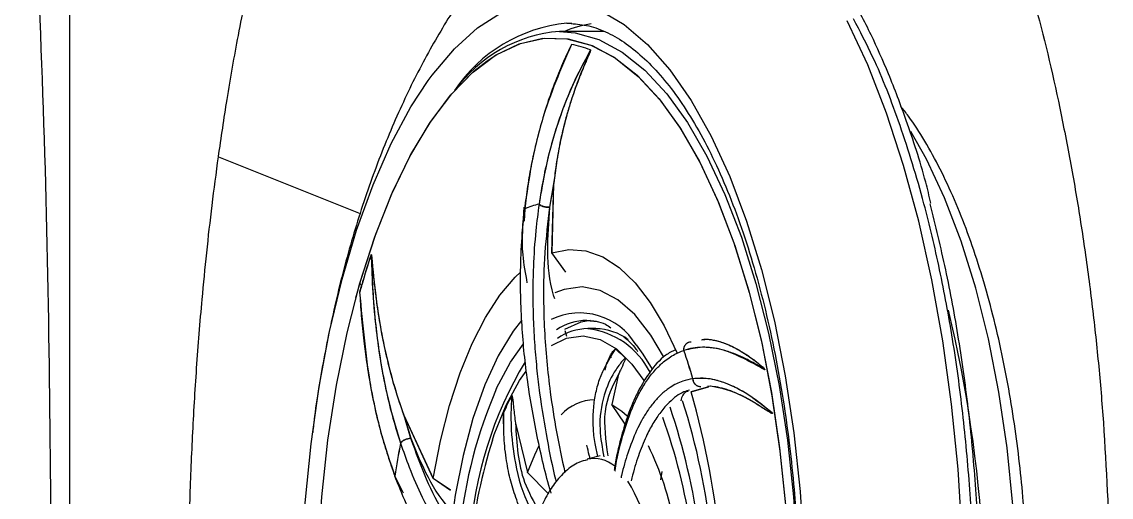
# Model space of a CAD drawing. Header units: inches. Extents: x 2 to 87, y 6 to 129.
# Drawn here: x 74.495 to 77.076, y 65.821 to 66.948 of the extents above; entities that cross this region are included whole.
import ezdxf

# ---------------------------------------------------------------- set-up
doc = ezdxf.new("R2010")
doc.units = ezdxf.units.IN
doc.header["$MEASUREMENT"] = 0
doc.layers.add('1', color=4, linetype='Continuous')

# ---------------------------------------------------------------- blocks, each defined once
blk = doc.blocks.new('2026 STRIDE')
at = {"layer": '1', "color": 3}
for p, q in [((73.4538, 45.8357), (73.4652, 45.8354)), ((73.5409, 45.816), (73.436, 45.816)), ((73.5409, 45.816), (73.436, 45.816)), ((72.6282, 45.5185), (72.964, 45.3839)), ((73.4227, 45.4568), (73.4128, 45.399)), ((73.4225, 45.455), (73.413, 45.399)), ((73.4185, 45.2911), (73.4227, 45.4568)), ((73.4225, 45.455), (73.4185, 45.2911)), ((73.3538, 45.3953), (73.3528, 45.3663)), ((73.4512, 45.2456), (73.4185, 45.2911)), ((73.4453, 45.2543), (73.4185, 45.2911)), ((73.5013, 45.1309), (73.5253, 45.1285)), ((73.4487, 45.1072), (73.4532, 45.0932)), ((73.5224, 45.1113), (73.5035, 45.1113)), ((73.5464, 45.0224), (73.5435, 45.0133)), ((73.5552, 45.0439), (73.5592, 45.0439)), ((73.5765, 45.0038), (73.5604, 44.9316)), ((73.7892, 44.9733), (73.7483, 44.9615)), ((73.7483, 44.9615), (73.7893, 44.9731)), ((73.7946, 44.9746), (73.787, 44.9743)), ((73.5918, 44.8847), (73.5604, 44.9316)), ((73.1372, 44.7558), (73.0664, 44.9084)), ((73.0664, 44.9084), (73.0836, 44.8514)), ((73.0671, 44.9066), (73.1372, 44.7558)), ((73.0671, 44.9066), (73.0838, 44.8514)), ((73.3319, 44.8872), (73.3603, 44.7705)), ((73.5325, 44.8098), (73.5022, 44.8017)), ((73.0465, 44.7618), (73.0657, 44.722)), ((73.4098, 44.7204), (73.3603, 44.7705)), ((73.6766, 44.7526), (73.6798, 44.7728)), ((73.1783, 44.7273), (73.1372, 44.7558)), ((73.1784, 44.7281), (73.1372, 44.7558))]:
    blk.add_line(p, q, dxfattribs=at)
at = {"layer": '1', "color": 3, "flags": 128}
for points in [[(74.2308, 43.287), (74.2691, 43.4147), (74.3027, 43.55), (74.3314, 43.6921), (74.3549, 43.8397), (74.3731, 43.9918), (74.3858, 44.1472), (74.393, 44.3047), (74.3945, 44.4631), (74.3903, 44.6213), (74.3806, 44.778), (74.3653, 44.932), (74.3446, 45.0821), (74.3187, 45.2273), (74.2877, 45.3663), (74.2518, 45.4982), (74.2114, 45.622), (74.1668, 45.7366), (74.1183, 45.8413)], [(73.1254, 45.6995), (73.1344, 45.7119), (73.1872, 45.7745), (73.2422, 45.8243), (73.299, 45.8605)], [(73.5322, 45.8659), (73.5892, 45.8323), (73.6446, 45.7851), (73.6979, 45.7248), (73.7485, 45.6521), (73.7959, 45.5675), (73.8397, 45.472), (73.8795, 45.3663), (73.9149, 45.2517), (73.9456, 45.129), (73.9711, 44.9996), (73.9914, 44.8647), (74.0062, 44.7256), (74.0153, 44.5835), (74.0188, 44.44), (74.0164, 44.2963), (74.0084, 44.1539), (73.9947, 44.0141), (73.9754, 43.8783), (73.9509, 43.7477), (73.9212, 43.6237), (73.8867, 43.5074)], [(73.2322, 45.7201), (73.2848, 45.7594), (73.3405, 45.7865), (73.3971, 45.7996), (73.4539, 45.7987), (73.5104, 45.7836), (73.5659, 45.7546), (73.62, 45.712), (73.6721, 45.6562), (73.7215, 45.5878), (73.7679, 45.5074), (73.8108, 45.416), (73.8496, 45.3144), (73.8841, 45.2037), (73.9138, 45.085), (73.9385, 44.9596), (73.9578, 44.8287), (73.9717, 44.6936)], [(73.2653, 45.7464), (73.288, 45.7613), (73.3438, 45.7876), (73.4004, 45.7999), (73.4572, 45.7982), (73.5136, 45.7823), (73.5691, 45.7525), (73.6231, 45.7092), (73.675, 45.6526), (73.7243, 45.5835), (73.7705, 45.5025), (73.8131, 45.4104), (73.8517, 45.3083), (73.8859, 45.1971), (73.9154, 45.078), (73.9397, 44.9522), (73.9588, 44.821), (73.9723, 44.6857)], [(73.436, 45.816), (73.4736, 45.8129), (73.5298, 45.7968), (73.585, 45.7671), (73.6387, 45.7241), (73.6904, 45.6682), (73.7396, 45.5999), (73.7857, 45.52), (73.8284, 45.4292), (73.8672, 45.3284), (73.9017, 45.2187), (73.9316, 45.101), (73.9565, 44.9767), (73.9763, 44.8469), (73.9907, 44.713), (73.9996, 44.5761)], [(73.436, 45.816), (73.4736, 45.8129), (73.5298, 45.7968), (73.585, 45.7671), (73.6387, 45.7241), (73.6904, 45.6682), (73.7396, 45.5999), (73.7857, 45.52), (73.8284, 45.4292), (73.8672, 45.3284), (73.9017, 45.2187), (73.9316, 45.101), (73.9565, 44.9767), (73.9763, 44.8469), (73.9907, 44.713), (73.9996, 44.5761)], [(72.9538, 45.1842), (72.9655, 45.2259), (73.0008, 45.3349), (73.0405, 45.4346), (73.0841, 45.524), (73.1311, 45.6021), (73.1811, 45.6681), (73.2336, 45.7214), (73.2653, 45.7464)], [(72.9636, 45.2194), (72.9987, 45.3289), (73.0381, 45.4292), (73.0814, 45.5191), (73.1283, 45.5979), (73.1782, 45.6646), (73.2305, 45.7186), (73.2322, 45.7201)], [(73.1542, 43.1153), (73.1443, 43.1276), (73.0937, 43.2004), (73.0463, 43.2849), (73.0025, 43.3805), (72.9627, 43.4861), (72.9273, 43.6008), (72.8967, 43.7234), (72.8711, 43.8528), (72.8508, 43.9877), (72.836, 44.1269), (72.8269, 44.2689), (72.8235, 44.4124), (72.8258, 44.5561), (72.8338, 44.6985), (72.8476, 44.8383), (72.8668, 44.9742), (72.8914, 45.1047), (72.9211, 45.2287), (72.9555, 45.345), (72.9945, 45.4525), (73.0376, 45.55), (73.0844, 45.6368), (73.1254, 45.6995)], [(74.2622, 43.2582), (74.2994, 43.3221), (74.3431, 43.4128), (74.3828, 43.5138), (74.4182, 43.6242), (74.4488, 43.7428), (74.4744, 43.8684), (74.4946, 43.9997), (74.5094, 44.1353), (74.5184, 44.2738), (74.5217, 44.414), (74.5192, 44.5542), (74.5109, 44.693), (74.497, 44.8291), (74.4775, 44.9611), (74.4526, 45.0875), (74.4227, 45.2071), (74.3879, 45.3187), (74.3488, 45.4211), (74.3056, 45.5132), (74.2686, 45.5787)], [(73.4185, 45.2911), (73.4587, 45.299), (73.499, 45.2957), (73.5389, 45.2813), (73.5778, 45.2559), (73.6154, 45.2199), (73.651, 45.1737), (73.6843, 45.1179), (73.7148, 45.0533)], [(73.4185, 45.2911), (73.4587, 45.299), (73.499, 45.2957), (73.5389, 45.2813), (73.5778, 45.2559), (73.6154, 45.2199), (73.651, 45.1737), (73.6843, 45.1179), (73.7148, 45.0533)], [(73.1372, 44.7558), (73.1545, 44.8451), (73.1758, 44.9289), (73.2009, 45.0064), (73.2293, 45.0764), (73.2608, 45.1381), (73.2949, 45.1906), (73.3313, 45.2334), (73.3441, 45.2456)], [(73.1372, 44.7558), (73.1545, 44.8451), (73.1758, 44.9289), (73.2009, 45.0064), (73.2293, 45.0764), (73.2608, 45.1381), (73.2949, 45.1906), (73.3313, 45.2334), (73.3441, 45.2456)], [(73.285, 43.0929), (73.2773, 43.0978), (73.2232, 43.1404), (73.1712, 43.1962), (73.1217, 43.2647), (73.0753, 43.345), (73.0325, 43.4364), (72.9936, 43.538), (72.9591, 43.6487), (72.9294, 43.7674), (72.9048, 43.8929), (72.8854, 44.0238), (72.8716, 44.1588), (72.8633, 44.2966), (72.8609, 44.4358), (72.8641, 44.5748), (72.8731, 44.7123), (72.8877, 44.8469), (72.9078, 44.9771), (72.9332, 45.1017), (72.9636, 45.2194)], [(73.6826, 45.0456), (73.6527, 45.0962), (73.6148, 45.1445), (73.5746, 45.18), (73.5328, 45.202), (73.4902, 45.2102), (73.4475, 45.2044), (73.4255, 45.1959)], [(73.3463, 45.1309), (73.3267, 45.1054), (73.2912, 45.0471), (73.2592, 44.9778), (73.2312, 44.8986), (73.2078, 44.811), (73.1894, 44.7165), (73.1841, 44.6816)], [(73.5101, 45.1306), (73.4867, 45.1265), (73.4484, 45.1094)], [(73.2873, 44.97), (73.3201, 45.0315), (73.3508, 45.075)], [(73.4176, 45.071), (73.453, 45.0885), (73.4927, 45.0944), (73.5323, 45.086), (73.5711, 45.0635), (73.608, 45.0275), (73.6364, 44.9886)], [(73.6178, 45.0726), (73.6337, 45.0512), (73.6561, 45.0153)], [(73.3099, 44.9296), (73.3417, 44.9882), (73.3572, 45.0109)], [(73.2774, 44.847), (73.2819, 44.8603), (73.3099, 44.9296)], [(73.5604, 44.9316), (73.5839, 44.9161), (73.5968, 44.9044)], [(73.3603, 44.7705), (73.3775, 44.8125), (73.3884, 44.8346)]]:
    blk.add_lwpolyline(points, dxfattribs=at)
at = {"layer": '1', "color": 3}
for centre, radius, start, end in [((73.4896, 45.4749), 0.3626, 95.6706, 146.382), ((73.5476, 45.5776), 0.2584, 97.9761, 112.6979), ((73.4647, 45.4755), 0.3417, 94.8165, 144.1375), ((73.4166, 45.538), 0.2517, 68.2976, 79.034), ((73.4166, 45.538), 0.2517, 68.2987, 79.034), ((73.4283, 45.2248), 0.1862, 102.5524, 113.6718), ((73.4285, 45.2248), 0.1862, 102.5513, 113.6708), ((74.8493, 44.6705), 1.9588, 161.6534, 164.3869), ((74.8281, 44.6771), 1.9366, 161.6436, 163.9482), ((74.9604, 44.6383), 2.0744, 163.9267, 164.3552), ((73.7791, 45.6335), 0.9147, 206.9187, 207.3929), ((71.3012, 44.422), 3.1435, 352.9862, 13.4821), ((73.484, 44.9926), 0.1559, 30.8831, 115.7776), ((73.5027, 44.9998), 0.1312, 90.6293, 123.86), ((73.505, 44.983), 0.1283, 90.73, 125.0022), ((73.4811, 44.9223), 0.1902, 26.8664, 83.2928), ((73.5204, 44.9803), 0.131, 52.9201, 89.1011), ((73.4379, 44.8892), 0.2171, 44.7326, 52.8789), ((72.4242, 44.6124), 1.3813, 15.9792, 18.9004), ((72.4244, 44.6124), 1.3813, 15.979, 18.9001), ((74.1484, 44.5554), 0.926, 148.9623, 176.2901), ((74.3428, 44.5155), 1.1492, 156.706, 173.9233), ((73.8579, 44.6715), 0.604, 152.2941, 156.4114), ((73.5211, 44.8333), 0.1092, 90.8312, 137.6144), ((71.8965, 44.4262), 1.9276, 353.6711, 16.1253), ((72.2473, 44.431), 1.5328, 356.1379, 18.807), ((72.1239, 44.4295), 1.6834, 355.0143, 17.67), ((72.3897, 44.4352), 1.3727, 356.901, 19.8149), ((75.0123, 44.4715), 1.9873, 169.3099, 171.6018), ((75.0125, 44.4715), 1.9873, 169.3096, 171.6016), ((74.4646, 44.4709), 1.2454, 162.4223, 173.9925), ((73.0418, 44.5326), 0.6757, 9.7428, 26.4396), ((73.5187, 44.731), 0.0725, 48.1504, 103.1507), ((73.1513, 44.4866), 0.5189, 1.6519, 30.4663)]:
    blk.add_arc(centre, radius, start, end, dxfattribs=at)
for points, knots in [([(72.2772, 40.8478), (72.2772, 41.0887), (72.277, 41.566), (72.2768, 42.2861), (72.2766, 43.0011), (72.2764, 43.7133), (72.2762, 44.424), (72.276, 45.1346), (72.2758, 45.8466), (72.2756, 46.5614), (72.2754, 47.2811), (72.2753, 47.7581), (72.2752, 47.9989)], [0, 0, 0, 0, 0.10288, 0.203871, 0.303423, 0.402001, 0.500086, 0.598164, 0.696721, 0.796239, 0.897183, 1, 1, 1, 1]), ([(72.1622, 46.6948), (72.1828, 46.3171), (72.2242, 45.5575), (72.2298, 44.7966), (72.2326, 44.414)], [0, 0, 0, 0, 0.497217, 1, 1, 1, 1]), ([(72.6282, 45.5185), (72.6348, 45.5641), (72.6491, 45.6619), (72.676, 45.8137), (72.6981, 45.9197), (72.7113, 45.9778), (72.7129, 45.9851), (72.7174, 46.0043), (72.7261, 46.0411), (72.7409, 46.1004), (72.7571, 46.1609), (72.7726, 46.2152), (72.785, 46.2568), (72.7968, 46.2946), (72.8079, 46.3289), (72.8152, 46.3503), (72.8186, 46.3604)], [0, 0, 0, 0, 0.148181, 0.317916, 0.50976, 0.515825, 0.524438, 0.535603, 0.584455, 0.656485, 0.751946, 0.80965, 0.86334, 0.912981, 0.958544, 1, 1, 1, 1]), ([(74.3164, 45.4088), (74.3124, 45.4255), (74.2955, 45.4951), (74.2615, 45.5973), (74.218, 45.7131), (74.1738, 45.812), (74.1247, 45.9058), (74.0664, 45.9984), (73.9958, 46.0881), (73.9097, 46.169), (73.8078, 46.2301), (73.6946, 46.2563), (73.5938, 46.25), (73.5324, 46.2166), (73.51, 46.2044)], [0, 0, 0, 0, 0.026645, 0.110515, 0.179358, 0.241414, 0.309994, 0.38531, 0.470462, 0.569307, 0.681711, 0.802081, 0.927744, 1, 1, 1, 1]), ([(74.5016, 46.0888), (74.5264, 46.0073), (74.5752, 45.847), (74.6242, 45.6286), (74.6576, 45.4497), (74.6796, 45.3114), (74.6982, 45.1716), (74.7138, 45.0308), (74.7215, 44.936), (74.7253, 44.8887)], [0, 0, 0, 0, 0.22631, 0.445237, 0.557768, 0.669481, 0.780405, 0.890569, 1, 1, 1, 1]), ([(73.3431, 46.0749), (73.3193, 46.0475), (73.2675, 45.9876), (73.1966, 45.8867), (73.1273, 45.7724), (73.0639, 45.6473), (73.0065, 45.5115), (72.9563, 45.3665), (72.9141, 45.2152), (72.8808, 45.0604), (72.8602, 44.9434), (72.8529, 44.8777), (72.8515, 44.8649)], [0, 0, 0, 0, 0.083154, 0.18163, 0.284503, 0.39261, 0.506026, 0.623394, 0.741607, 0.858174, 0.972402, 1, 1, 1, 1]), ([(73.4637, 45.8346), (73.4776, 45.8334), (73.5064, 45.831), (73.5501, 45.8142), (73.5944, 45.7882), (73.6378, 45.7526), (73.6804, 45.7077), (73.7218, 45.6535), (73.7616, 45.5903), (73.7996, 45.5184), (73.8352, 45.4383), (73.8682, 45.3507), (73.8981, 45.2563), (73.9246, 45.1561), (73.9476, 45.0513), (73.9667, 44.9437), (73.9816, 44.8366), (73.9921, 44.7364), (73.9988, 44.6473), (74.0032, 44.5615), (74.0052, 44.4891), (74.0054, 44.4419), (74.0054, 44.4262)], [0, 0, 0, 0, 0.054001, 0.111382, 0.166634, 0.220845, 0.274691, 0.328498, 0.382405, 0.436485, 0.490729, 0.545089, 0.599479, 0.653777, 0.707788, 0.761155, 0.813099, 0.861341, 0.901574, 0.935992, 0.978725, 1, 1, 1, 1]), ([(74.285, 43.3915), (74.3013, 43.4525), (74.3344, 43.5765), (74.3723, 43.7826), (74.3984, 43.986), (74.4135, 44.1809), (74.4199, 44.3629), (74.4187, 44.5469), (74.4097, 44.7309), (74.3931, 44.9117), (74.3691, 45.0861), (74.3382, 45.2523), (74.2975, 45.4237), (74.2451, 45.5938), (74.1885, 45.7405), (74.1485, 45.816), (74.1327, 45.8456)], [0, 0, 0, 0, 0.079688, 0.161847, 0.246318, 0.312349, 0.378388, 0.445824, 0.513267, 0.580703, 0.648147, 0.714178, 0.780216, 0.864681, 0.946841, 1, 1, 1, 1]), ([(73.4645, 45.7851), (73.4582, 45.7718), (73.4449, 45.7437), (73.4275, 45.7013), (73.4104, 45.6546), (73.3941, 45.6033), (73.3804, 45.5511), (73.3692, 45.4991), (73.3603, 45.4499), (73.3558, 45.4133), (73.3536, 45.3953)], [0, 0, 0, 0, 0.118993, 0.250178, 0.358061, 0.500219, 0.652149, 0.750149, 0.877365, 1, 1, 1, 1]), ([(73.4645, 45.7851), (73.4395, 45.7269), (73.4019, 45.6396), (73.3687, 45.5042), (73.3588, 45.4316), (73.3538, 45.3953)], [0, 0, 0, 0, 0.5000227, 0.7500628, 1, 1, 1, 1]), ([(73.5097, 45.7719), (73.499, 45.7522), (73.4774, 45.7128), (73.4508, 45.6508), (73.4286, 45.5886), (73.4114, 45.5285), (73.3976, 45.4678), (73.3911, 45.4269), (73.3878, 45.4065)], [0, 0, 0, 0, 0.192208, 0.385631, 0.546717, 0.7087, 0.855465, 1, 1, 1, 1]), ([(73.5097, 45.7719), (73.4936, 45.7416), (73.4628, 45.6839), (73.4281, 45.589), (73.4031, 45.4976), (73.3928, 45.4355), (73.388, 45.4065)], [0, 0, 0, 0, 0.292679, 0.556946, 0.792739, 1, 1, 1, 1]), ([(73.5097, 45.7719), (73.5097, 45.7719), (73.5098, 45.7718), (73.5098, 45.7718), (73.5098, 45.7717), (73.5099, 45.7716), (73.5099, 45.7715), (73.5099, 45.7714), (73.5098, 45.7709), (73.5096, 45.7702), (73.5086, 45.7669), (73.5062, 45.7614), (73.5024, 45.7524), (73.4976, 45.7413), (73.4915, 45.727), (73.4842, 45.7091), (73.4766, 45.6891), (73.4685, 45.6665), (73.4602, 45.6408), (73.4485, 45.6008), (73.437, 45.5516), (73.4278, 45.4991), (73.4241, 45.4681), (73.4225, 45.455)], [0, 0, 0, 0, 0.000297, 0.000559, 0.000801, 0.001042, 0.001303, 0.001598, 0.002331, 0.004502, 0.007715, 0.031455, 0.060114, 0.099114, 0.147322, 0.208563, 0.282665, 0.350155, 0.433824, 0.533352, 0.73187, 0.88691, 1, 1, 1, 1]), ([(73.5097, 45.7719), (73.5098, 45.7719), (73.5098, 45.7718), (73.5098, 45.7717), (73.5099, 45.7717), (73.5099, 45.7716), (73.5099, 45.7713), (73.5098, 45.7709), (73.5094, 45.769), (73.5082, 45.7662), (73.5064, 45.7617), (73.5041, 45.7563), (73.5008, 45.7487), (73.4964, 45.7385), (73.4909, 45.7253), (73.4845, 45.7096), (73.4773, 45.691), (73.4696, 45.6695), (73.4616, 45.645), (73.4506, 45.6081), (73.4391, 45.5612), (73.429, 45.507), (73.4247, 45.4726), (73.4227, 45.4568)], [0, 0, 0, 0, 0.000435, 0.000807, 0.000988, 0.001175, 0.001595, 0.002741, 0.004407, 0.016867, 0.030653, 0.049102, 0.0722, 0.109563, 0.155292, 0.20928, 0.271399, 0.344963, 0.425301, 0.512248, 0.7001, 0.862329, 1, 1, 1, 1]), ([(74.2421, 43.2045), (74.2436, 43.2063), (74.2606, 43.2258), (74.2905, 43.2716), (74.3315, 43.342), (74.3693, 43.4212), (74.4039, 43.5073), (74.4351, 43.6001), (74.4627, 43.6984), (74.4865, 43.8013), (74.5063, 43.907), (74.5218, 44.0124), (74.5328, 44.1118), (74.5399, 44.2001), (74.5445, 44.2839), (74.5467, 44.3569), (74.5475, 44.4504), (74.5458, 44.5322), (74.5412, 44.6248), (74.5357, 44.7026), (74.5267, 44.7937), (74.5145, 44.887), (74.4989, 44.9816), (74.48, 45.0756), (74.4577, 45.1672), (74.4323, 45.2555), (74.4039, 45.3393), (74.3726, 45.4178), (74.3388, 45.4905), (74.3023, 45.5564), (74.2711, 45.6057), (74.2514, 45.6303), (74.2454, 45.6378)], [0, 0, 0, 0, 0.003995, 0.044396, 0.084729, 0.125009, 0.165223, 0.205335, 0.245277, 0.284933, 0.324069, 0.362163, 0.397692, 0.42779, 0.452809, 0.482979, 0.501521, 0.54718, 0.565401, 0.59558, 0.626695, 0.659852, 0.6942, 0.729394, 0.765157, 0.801295, 0.837668, 0.874175, 0.910747, 0.94734, 0.98394, 1, 1, 1, 1]), ([(72.8034, 42.5366), (72.7957, 42.5609), (72.7784, 42.6156), (72.7514, 42.7106), (72.7244, 42.8161), (72.7018, 42.9156), (72.6829, 43.0067), (72.6664, 43.0931), (72.651, 43.1826), (72.6361, 43.2773), (72.6219, 43.3779), (72.6086, 43.4853), (72.5955, 43.6058), (72.5833, 43.7399), (72.5726, 43.8883), (72.5634, 44.0596), (72.5571, 44.2555), (72.5556, 44.4765), (72.5593, 44.6768), (72.5665, 44.8572), (72.5761, 45.0189), (72.5877, 45.1639), (72.6003, 45.2924), (72.613, 45.4053), (72.623, 45.4803), (72.6282, 45.5185)], [0, 0, 0, 0, 0.030182, 0.068206, 0.113599, 0.152108, 0.179449, 0.213258, 0.244652, 0.273627, 0.311213, 0.347127, 0.38137, 0.430439, 0.478132, 0.524457, 0.594189, 0.663667, 0.732955, 0.783443, 0.835089, 0.88794, 0.923983, 0.961327, 1, 1, 1, 1]), ([(74.4217, 44.1178), (74.4234, 44.1389), (74.43, 44.2192), (74.4339, 44.363), (74.4332, 44.5469), (74.4241, 44.7309), (74.4075, 44.9117), (74.3834, 45.0859), (74.3529, 45.2528), (74.3271, 45.3559), (74.3143, 45.4074)], [0, 0, 0, 0, 0.047946, 0.182327, 0.319551, 0.456791, 0.594015, 0.731254, 0.86562, 1, 1, 1, 1]), ([(73.4166, 44.7214), (73.4163, 44.7221), (73.403, 44.7659), (73.3823, 44.8571), (73.3621, 44.9699), (73.3517, 45.0606), (73.3464, 45.1288), (73.3439, 45.1946), (73.3441, 45.265), (73.3471, 45.3309), (73.3516, 45.3761), (73.3536, 45.3953)], [0, 0, 0, 0, 0.003133, 0.199663, 0.402618, 0.497917, 0.596107, 0.701356, 0.788221, 0.910112, 1, 1, 1, 1]), ([(73.3522, 45.3996), (73.349, 45.3621), (73.3441, 45.3024), (73.3552, 45.242), (73.3593, 45.2196)], [0, 0, 0, 0, 0.629974, 1, 1, 1, 1]), ([(73.3878, 45.4065), (73.3851, 45.3857), (73.3788, 45.3373), (73.3742, 45.2661), (73.3727, 45.1959), (73.3739, 45.1337), (73.3772, 45.0724), (73.3824, 45.0139), (73.3913, 44.9394), (73.4054, 44.8536), (73.4195, 44.7834), (73.4278, 44.7502), (73.4283, 44.7482)], [0, 0, 0, 0, 0.102079, 0.236632, 0.333851, 0.424917, 0.51842, 0.608874, 0.686315, 0.849996, 0.990874, 1, 1, 1, 1]), ([(73.4128, 45.399), (73.4105, 45.3989), (73.4057, 45.3989), (73.3981, 45.4005), (73.3915, 45.4032), (73.389, 45.4054), (73.3878, 45.4065)], [0, 0, 0, 0, 0.24063, 0.5, 0.75937, 1, 1, 1, 1]), ([(73.388, 45.4065), (73.3893, 45.4054), (73.3918, 45.4032), (73.3984, 45.4005), (73.406, 45.3989), (73.4107, 45.399), (73.413, 45.399)], [0, 0, 0, 0, 0.2437467, 0.5042949, 0.7624503, 1, 1, 1, 1]), ([(73.4128, 45.399), (73.4085, 45.3632), (73.4, 45.2928), (73.3977, 45.1942), (73.4002, 45.1082), (73.4056, 45.0346), (73.4147, 44.9541), (73.4285, 44.866), (73.442, 44.8028), (73.4488, 44.7707)], [0, 0, 0, 0, 0.182019, 0.358567, 0.47435, 0.589151, 0.703338, 0.849513, 1, 1, 1, 1]), ([(73.413, 45.399), (73.4103, 45.3645), (73.4049, 45.2961), (73.4112, 45.2219), (73.4232, 45.1855), (73.4241, 45.1829)], [0, 0, 0, 0, 0.485245, 0.963035, 1, 1, 1, 1]), ([(72.9901, 45.287), (72.9901, 45.2871), (72.9901, 45.2872), (72.9902, 45.2872), (72.9902, 45.2872), (72.9902, 45.2872), (72.9903, 45.2872), (72.9904, 45.287), (72.9905, 45.2865), (72.991, 45.2838), (72.9917, 45.2771), (72.9928, 45.2649), (72.9941, 45.2509), (72.9955, 45.2365), (72.9968, 45.2232), (72.9984, 45.2087), (73.0003, 45.193), (73.0033, 45.1695), (73.008, 45.138), (73.016, 45.0921), (73.0282, 45.0348), (73.0454, 44.9702), (73.0601, 44.9269), (73.0671, 44.9066)], [0, 0, 0, 0, 0.0004877, 0.0007003, 0.000907, 0.0011211, 0.0013547, 0.0019143, 0.0035318, 0.0059179, 0.0236471, 0.0547202, 0.0990822, 0.1296059, 0.1632522, 0.1999856, 0.2397665, 0.282552, 0.3795199, 0.4809, 0.6382362, 0.8305064, 1, 1, 1, 1]), ([(72.9901, 45.287), (72.9901, 45.2871), (72.9901, 45.2871), (72.9901, 45.2872), (72.9902, 45.2872), (72.9902, 45.2872), (72.9903, 45.2872), (72.9903, 45.2871), (72.9904, 45.2869), (72.9906, 45.2862), (72.9912, 45.2829), (72.9917, 45.2767), (72.9926, 45.2674), (72.9936, 45.2564), (72.995, 45.2409), (72.9971, 45.2205), (73, 45.1952), (73.005, 45.1573), (73.0139, 45.1014), (73.0286, 45.0331), (73.0467, 44.9664), (73.0602, 44.9267), (73.0664, 44.9084)], [0, 0, 0, 0, 0.000296, 0.000557, 0.000798, 0.001036, 0.001288, 0.001571, 0.002264, 0.004305, 0.007322, 0.029667, 0.051093, 0.078872, 0.112962, 0.169577, 0.234058, 0.306257, 0.459547, 0.666731, 0.846468, 1, 1, 1, 1]), ([(72.9901, 45.287), (72.9919, 45.241), (72.9954, 45.1534), (73.0114, 45.0327), (73.0323, 44.929), (73.051, 44.8685), (73.0597, 44.8402)], [0, 0, 0, 0, 0.292679, 0.556946, 0.792739, 1, 1, 1, 1]), ([(72.9901, 45.287), (72.9911, 45.2566), (72.9931, 45.1957), (73.001, 45.111), (73.012, 45.0328), (73.0253, 44.9637), (73.0409, 44.8991), (73.0533, 44.8597), (73.0595, 44.8401)], [0, 0, 0, 0, 0.192909, 0.386631, 0.548009, 0.709745, 0.856105, 1, 1, 1, 1]), ([(72.9628, 45.1977), (72.9697, 45.1204), (72.9799, 45.0045), (73.0125, 44.8607), (73.0352, 44.7947), (73.0465, 44.7618)], [0, 0, 0, 0, 0.499972, 0.750041, 1, 1, 1, 1]), ([(72.9628, 45.1977), (72.964, 45.1791), (72.9665, 45.1402), (72.972, 45.085), (72.9795, 45.0273), (72.9894, 44.9679), (73.0013, 44.9113), (73.0147, 44.8583), (73.0288, 44.8103), (73.0405, 44.7778), (73.0463, 44.7618)], [0, 0, 0, 0, 0.1189744, 0.2502132, 0.3590512, 0.5002757, 0.6497203, 0.7501819, 0.8767226, 1, 1, 1, 1]), ([(73.5012, 45.1309), (73.5159, 45.1301), (73.535, 45.129), (73.5538, 45.1163), (73.5581, 45.1134)], [0, 0, 0, 0, 0.767586, 1, 1, 1, 1]), ([(73.5891, 45.0918), (73.5987, 45.0835), (73.6098, 45.074), (73.6201, 45.0593), (73.6214, 45.0573)], [0, 0, 0, 0, 0.869432, 1, 1, 1, 1]), ([(73.731, 45.0598), (73.731, 45.0623), (73.7311, 45.0661), (73.733, 45.0708), (73.7352, 45.0742), (73.7381, 45.0769), (73.7424, 45.0795), (73.7461, 45.08), (73.7485, 45.0803)], [0, 0, 0, 0, 0.234643, 0.36249, 0.494052, 0.626491, 0.756856, 1, 1, 1, 1]), ([(73.7312, 45.0598), (73.7312, 45.0611), (73.7311, 45.0637), (73.7319, 45.0676), (73.7335, 45.0713), (73.7358, 45.0746), (73.7387, 45.0772), (73.7429, 45.0796), (73.7464, 45.08), (73.7487, 45.0803)], [0, 0, 0, 0, 0.121409, 0.2491029, 0.3807278, 0.5134447, 0.6442727, 0.7704747, 1, 1, 1, 1]), ([(73.7731, 45.0848), (73.7766, 45.0854), (73.7873, 45.0873), (73.8062, 45.0837), (73.8271, 45.0773), (73.8459, 45.069), (73.8632, 45.0598), (73.879, 45.0499), (73.892, 45.0409), (73.9043, 45.0316), (73.9137, 45.024), (73.9204, 45.0174), (73.9222, 45.0151), (73.9227, 45.0143), (73.9229, 45.0139), (73.9229, 45.0137), (73.9229, 45.0136)], [0, 0, 0, 0, 0.084872, 0.261035, 0.405652, 0.518681, 0.633414, 0.738116, 0.818037, 0.873952, 0.963107, 0.988808, 0.996159, 0.998494, 0.999343, 1, 1, 1, 1]), ([(73.7741, 45.0858), (73.7777, 45.086), (73.7853, 45.0866), (73.7971, 45.0852), (73.8098, 45.0826), (73.8275, 45.0773), (73.8498, 45.0676), (73.873, 45.054), (73.8902, 45.0424), (73.904, 45.032), (73.9141, 45.0237), (73.9206, 45.0172), (73.9223, 45.0151), (73.9227, 45.0143), (73.9228, 45.0139), (73.9229, 45.0138), (73.9229, 45.0137)], [0, 0, 0, 0, 0.0837534, 0.1826568, 0.2630625, 0.3579967, 0.5530998, 0.7094088, 0.8043107, 0.8758849, 0.9661734, 0.989612, 0.9963825, 0.998563, 0.9993683, 1, 1, 1, 1]), ([(73.5274, 44.8084), (73.525, 44.8185), (73.5194, 44.8415), (73.5158, 44.8788), (73.516, 44.918), (73.5212, 44.9562), (73.5346, 45.0079), (73.5547, 45.0399), (73.5689, 45.0623)], [0, 0, 0, 0, 0.101917, 0.231407, 0.381379, 0.515801, 0.659658, 1, 1, 1, 1]), ([(73.5464, 45.0224), (73.5475, 45.0256), (73.5504, 45.0343), (73.5554, 45.0453), (73.5607, 45.0542), (73.5642, 45.059), (73.5664, 45.0613), (73.5678, 45.0623), (73.5685, 45.0625), (73.5688, 45.0624), (73.5689, 45.0623)], [0, 0, 0, 0, 0.191793, 0.51957, 0.729701, 0.856735, 0.930021, 0.970711, 0.992633, 1, 1, 1, 1]), ([(73.7109, 45.0612), (73.7031, 45.0574), (73.6796, 45.0457), (73.651, 45.0107), (73.6286, 44.9747), (73.6159, 44.9489), (73.6065, 44.9278), (73.5944, 44.896), (73.58, 44.8465), (73.57, 44.8052), (73.5662, 44.778), (73.5659, 44.7761)], [0, 0, 0, 0, 0.102043, 0.308722, 0.460642, 0.511983, 0.569605, 0.667777, 0.806778, 0.986498, 1, 1, 1, 1]), ([(73.5678, 44.7734), (73.5679, 44.7738), (73.5722, 44.805), (73.5859, 44.8599), (73.6068, 44.9215), (73.6276, 44.9634), (73.6449, 44.9913), (73.6634, 45.0145), (73.6851, 45.0352), (73.7071, 45.0504), (73.7239, 45.057), (73.731, 45.0598)], [0, 0, 0, 0, 0.003133, 0.199663, 0.402618, 0.497917, 0.596107, 0.701356, 0.788221, 0.910112, 1, 1, 1, 1]), ([(73.9229, 45.0137), (73.9147, 45.0189), (73.8973, 45.0298), (73.8729, 45.0424), (73.8474, 45.0534), (73.8212, 45.0618), (73.7963, 45.0664), (73.7731, 45.0675), (73.7521, 45.0659), (73.738, 45.0618), (73.731, 45.0598)], [0, 0, 0, 0, 0.118976, 0.250214, 0.359061, 0.500276, 0.649712, 0.750182, 0.876728, 1, 1, 1, 1]), ([(73.9229, 45.0136), (73.8887, 45.0327), (73.8373, 45.0614), (73.7742, 45.0698), (73.7455, 45.0631), (73.7312, 45.0598)], [0, 0, 0, 0, 0.499976, 0.75005, 1, 1, 1, 1]), ([(73.5921, 45.042), (73.5917, 45.0416), (73.5908, 45.0406), (73.5879, 45.0374), (73.579, 45.0272), (73.5605, 45.0015), (73.5384, 44.9512), (73.5279, 44.8817), (73.5374, 44.8294), (73.5414, 44.8073)], [0, 0, 0, 0, 0.007555, 0.020181, 0.060495, 0.198159, 0.455665, 0.770483, 1, 1, 1, 1]), ([(73.5921, 45.042), (73.5922, 45.0419), (73.5923, 45.0418), (73.5924, 45.0416), (73.5924, 45.0412), (73.5925, 45.0408), (73.5924, 45.0398), (73.5916, 45.0368), (73.5876, 45.0274), (73.5821, 45.0164), (73.5779, 45.007), (73.5765, 45.0038)], [0, 0, 0, 0, 0.005501, 0.011055, 0.016084, 0.02158, 0.030977, 0.060324, 0.195274, 0.730604, 1, 1, 1, 1]), ([(73.5765, 45.0038), (73.5625, 44.976), (73.5352, 44.922), (73.5456, 44.8466), (73.5507, 44.8101)], [0, 0, 0, 0, 0.514726, 1, 1, 1, 1]), ([(73.7521, 44.9926), (73.7441, 44.991), (73.7256, 44.9874), (73.7012, 44.9748), (73.6792, 44.9577), (73.6613, 44.939), (73.6451, 44.9176), (73.6311, 44.8944), (73.6147, 44.8618), (73.5986, 44.8192), (73.5871, 44.7804), (73.5826, 44.7596), (73.5822, 44.7576)], [0, 0, 0, 0, 0.101476, 0.235233, 0.331877, 0.422404, 0.515355, 0.605274, 0.682257, 0.84497, 0.985015, 1, 1, 1, 1]), ([(73.9408, 44.9111), (73.9279, 44.9217), (73.9021, 44.943), (73.8662, 44.9656), (73.8331, 44.9815), (73.8039, 44.9906), (73.7767, 44.9947), (73.7603, 44.9933), (73.7521, 44.9926)], [0, 0, 0, 0, 0.1921981, 0.385617, 0.5466987, 0.7086846, 0.8554555, 1, 1, 1, 1]), ([(73.7709, 44.9738), (73.7686, 44.9741), (73.7639, 44.9746), (73.7577, 44.9789), (73.7533, 44.9852), (73.7525, 44.9902), (73.7521, 44.9926)], [0, 0, 0, 0, 0.2406304, 0.5000002, 0.75937, 1, 1, 1, 1]), ([(73.9408, 44.9111), (73.9213, 44.9268), (73.884, 44.9568), (73.833, 44.9825), (73.7893, 44.9948), (73.7641, 44.9933), (73.7523, 44.9926)], [0, 0, 0, 0, 0.292679, 0.556946, 0.792739, 1, 1, 1, 1]), ([(73.7523, 44.9926), (73.7527, 44.9902), (73.7535, 44.9851), (73.758, 44.9788), (73.7642, 44.9746), (73.7689, 44.9741), (73.7711, 44.9738)], [0, 0, 0, 0, 0.2437467, 0.5042949, 0.7624503, 1, 1, 1, 1]), ([(73.9408, 44.9111), (73.9408, 44.911), (73.9409, 44.9109), (73.9409, 44.9108), (73.9408, 44.9107), (73.9408, 44.9106), (73.9408, 44.9105), (73.9407, 44.9104), (73.9404, 44.9103), (73.94, 44.9103), (73.9378, 44.9109), (73.934, 44.9132), (73.9286, 44.9164), (73.9228, 44.9201), (73.9166, 44.9242), (73.9096, 44.9287), (73.9018, 44.9335), (73.8926, 44.9391), (73.882, 44.9451), (73.8702, 44.9513), (73.8534, 44.9594), (73.8333, 44.9672), (73.8119, 44.9728), (73.7997, 44.9741), (73.794, 44.9746)], [0, 0, 0, 0, 0.000327, 0.000612, 0.000878, 0.001153, 0.001462, 0.001822, 0.002741, 0.005497, 0.009572, 0.039492, 0.071703, 0.104654, 0.14232, 0.185185, 0.233181, 0.286232, 0.359053, 0.435893, 0.516641, 0.698131, 0.85897, 1, 1, 1, 1]), ([(73.9408, 44.9111), (73.9408, 44.911), (73.9409, 44.9109), (73.9409, 44.9108), (73.9408, 44.9107), (73.9408, 44.9106), (73.9408, 44.9105), (73.9407, 44.9104), (73.9404, 44.9103), (73.9393, 44.9103), (73.9352, 44.9123), (73.9197, 44.9219), (73.9017, 44.9337), (73.8779, 44.9474), (73.8417, 44.966), (73.8143, 44.971), (73.7946, 44.9746)], [0, 0, 0, 0, 0.000476, 0.000684, 0.000883, 0.001085, 0.001298, 0.001793, 0.003187, 0.005233, 0.020505, 0.074269, 0.280942, 0.351854, 0.532447, 1, 1, 1, 1]), ([(73.3232, 44.9523), (73.3231, 44.9514), (73.3229, 44.949), (73.3225, 44.942), (73.3212, 44.9196), (73.3208, 44.8683), (73.3306, 44.7856), (73.3515, 44.7093), (73.3764, 44.6701), (73.3822, 44.6609)], [0, 0, 0, 0, 0.008712, 0.02327, 0.069757, 0.228501, 0.525435, 0.888457, 1, 1, 1, 1]), ([(73.3232, 44.9523), (73.3232, 44.9524), (73.3233, 44.9525), (73.3235, 44.9526), (73.3236, 44.9525), (73.3238, 44.9523), (73.3242, 44.9515), (73.325, 44.9479), (73.3268, 44.9322), (73.3289, 44.9112), (73.3311, 44.8932), (73.3319, 44.8872)], [0, 0, 0, 0, 0.005486, 0.011027, 0.016042, 0.021524, 0.030897, 0.060168, 0.194769, 0.728714, 1, 1, 1, 1]), ([(73.7447, 44.9657), (73.7402, 44.9644), (73.7227, 44.9597), (73.6999, 44.941), (73.6758, 44.9146), (73.6574, 44.8871), (73.6395, 44.8529), (73.6228, 44.8099), (73.6116, 44.774), (73.6069, 44.7527), (73.6064, 44.7503)], [0, 0, 0, 0, 0.0687289, 0.265039, 0.3937815, 0.5214321, 0.6484006, 0.8109368, 0.9790805, 1, 1, 1, 1]), ([(73.7411, 44.9631), (73.7402, 44.9628), (73.7292, 44.9591), (73.7262, 44.9495), (73.7235, 44.9406)], [0, 0, 0, 0, 0.079447, 1, 1, 1, 1]), ([(73.3048, 44.8746), (73.3044, 44.8803), (73.3037, 44.8894), (73.3035, 44.9005), (73.3036, 44.9071), (73.3039, 44.9106), (73.3041, 44.9124), (73.3044, 44.913), (73.3044, 44.9132)], [0, 0, 0, 0, 0.434724, 0.700436, 0.85371, 0.9388, 0.984638, 1, 1, 1, 1]), ([(73.3722, 44.631), (73.3664, 44.6404), (73.3519, 44.6639), (73.3347, 44.7037), (73.32, 44.7501), (73.3098, 44.7997), (73.3037, 44.8545), (73.3042, 44.8933), (73.3044, 44.9132)], [0, 0, 0, 0, 0.115748, 0.290729, 0.44922, 0.614703, 0.802342, 1, 1, 1, 1]), ([(73.3319, 44.8872), (73.3349, 44.8389), (73.3395, 44.7633), (73.3756, 44.7007), (73.3886, 44.678)], [0, 0, 0, 0, 0.637733, 1, 1, 1, 1]), ([(74.7253, 44.8887), (74.7316, 44.7801), (74.7444, 44.5626), (74.7419, 44.2324), (74.7247, 43.9034), (74.6988, 43.6905), (74.6859, 43.5838)], [0, 0, 0, 0, 0.24879, 0.498205, 0.748518, 1, 1, 1, 1]), ([(73.0836, 44.8514), (73.0814, 44.8511), (73.0767, 44.8505), (73.0693, 44.8478), (73.063, 44.8442), (73.0606, 44.8415), (73.0595, 44.8401)], [0, 0, 0, 0, 0.24063, 0.5, 0.75937, 1, 1, 1, 1]), ([(73.0595, 44.8401), (73.0662, 44.8209), (73.0818, 44.7762), (73.1078, 44.7175), (73.1354, 44.6644), (73.1615, 44.6209), (73.1886, 44.581), (73.2159, 44.5457), (73.2522, 44.5038), (73.2966, 44.4606), (73.3356, 44.4279), (73.3556, 44.4143), (73.3575, 44.4129)], [0, 0, 0, 0, 0.101476, 0.235233, 0.331877, 0.422404, 0.515355, 0.605274, 0.682257, 0.84497, 0.985015, 1, 1, 1, 1]), ([(73.0597, 44.8402), (73.0609, 44.8415), (73.0633, 44.8442), (73.0696, 44.8479), (73.0769, 44.8506), (73.0816, 44.8511), (73.0838, 44.8514)], [0, 0, 0, 0, 0.243747, 0.504295, 0.76245, 1, 1, 1, 1]), ([(73.0836, 44.8514), (73.0954, 44.8188), (73.1186, 44.7545), (73.1573, 44.6791), (73.194, 44.6199), (73.2276, 44.5736), (73.2666, 44.5276), (73.3058, 44.4876), (73.3343, 44.4644), (73.3457, 44.4552)], [0, 0, 0, 0, 0.192417, 0.379052, 0.501449, 0.622809, 0.743519, 0.898045, 1, 1, 1, 1]), ([(73.0838, 44.8514), (73.0966, 44.8201), (73.1219, 44.758), (73.1595, 44.6991), (73.186, 44.6743), (73.1879, 44.6725)], [0, 0, 0, 0, 0.485245, 0.963035, 1, 1, 1, 1]), ([(73.5091, 44.8035), (73.5084, 44.8061), (73.5054, 44.8166), (73.503, 44.8272), (73.5012, 44.8352)], [0, 0, 0, 0, 0.243877, 1, 1, 1, 1]), ([(73.5025, 44.8004), (73.4957, 44.7987), (73.4768, 44.7939), (73.4505, 44.7744), (73.4246, 44.7462), (73.4033, 44.7119), (73.386, 44.674), (73.3712, 44.6307), (73.3602, 44.5853), (73.3527, 44.5411), (73.348, 44.4997), (73.3456, 44.4619), (73.3453, 44.4365), (73.3452, 44.4262)], [0, 0, 0, 0, 0.061206, 0.1691786, 0.2812867, 0.3869963, 0.4873602, 0.5851824, 0.6975228, 0.782581, 0.8548255, 0.9415739, 1, 1, 1, 1]), ([(73.3593, 44.3743), (73.3589, 44.3745), (73.3322, 44.3872), (73.2815, 44.4234), (73.2227, 44.4746), (73.1794, 44.5235), (73.1485, 44.5637), (73.1205, 44.6064), (73.0925, 44.6561), (73.068, 44.7067), (73.0528, 44.7453), (73.0463, 44.7618)], [0, 0, 0, 0, 0.003133, 0.199663, 0.402618, 0.497917, 0.596107, 0.701356, 0.788221, 0.910112, 1, 1, 1, 1])]:
    blk.add_open_spline(points, degree=3, knots=knots, dxfattribs=at)

msp = doc.modelspace()

# ---------------------------------------------------------------- block references
msp.add_blockref('2026 STRIDE', (2.3326, 21.1096))

doc.saveas('drawing.dxf')
